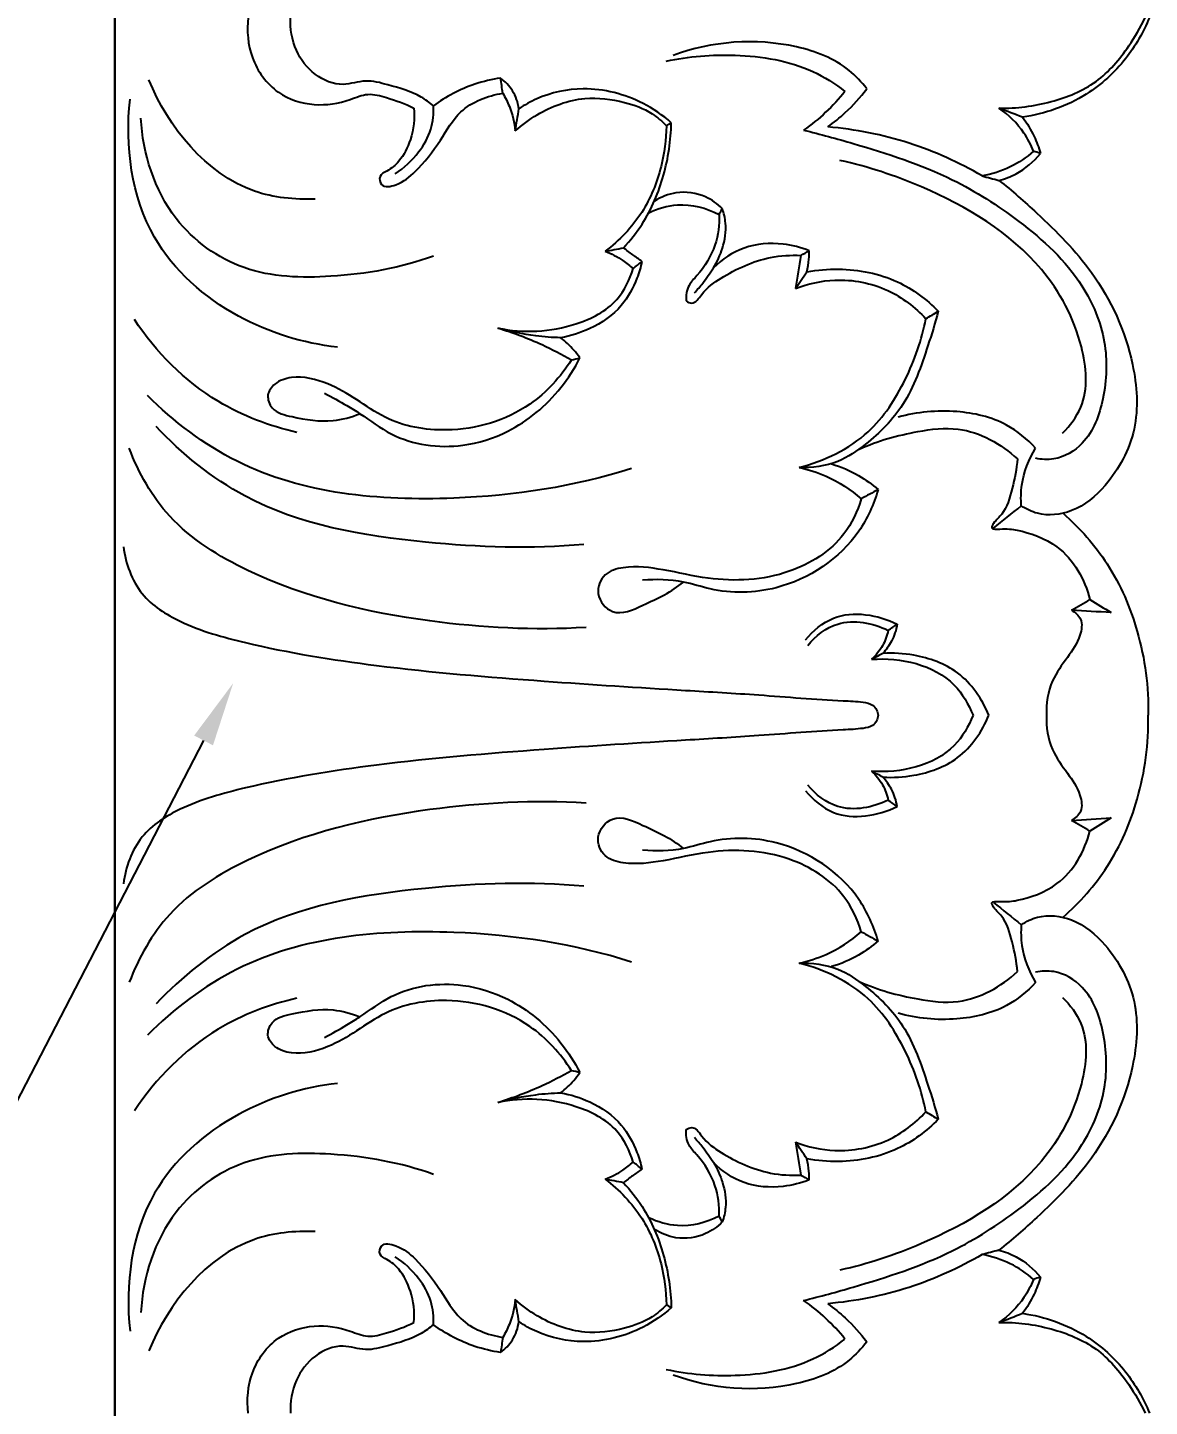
# Model space of a CAD drawing. Header units: millimetres. Extents: x 136 to 706, y -14994 to -14614.
# Drawn here: x 374 to 426.2, y -14716.5 to -14652.3 of the extents above; entities that cross this region are included whole.
import ezdxf
from ezdxf import colors
from ezdxf.entities.mleader import LeaderData, LeaderLine
from ezdxf.math import Vec2, Vec3

# ---------------------------------------------------------------- set-up
doc = ezdxf.new("R2010")
doc.units = ezdxf.units.MM
doc.layers.add('кривые', color=7, linetype='Continuous', true_color=0xffffff)
doc.styles.get("Standard").update_dxf_attribs({"font": 'arial.ttf'})

msp = doc.modelspace()

# ---------------------------------------------------------------- linework, layer by layer
at = {"color": 7, "lineweight": 30}
msp.add_lwpolyline([(375.058, -14819.152), (375.058, -14781.759), (378.058, -14781.759), (378.058, -14628.47)], dxfattribs=at)
at = {"layer": 'кривые', "color": 7}
msp.add_line((378.058, -14651.839), (378.058, -14716.799), dxfattribs=at)
for points, knots in [([(384.275, -14651.839), (384.198, -14652.458), (384.312, -14653.803), (385.489, -14655.442), (387.325, -14656.022), (388.761, -14655.796), (389.84, -14655.313), (390.876, -14655.613), (391.578, -14655.845), (391.982, -14656.053)], [0, 0, 0, 0, 1.874792, 3.901086, 5.662124, 7.355316, 8.206154, 9.092367, 10.456371, 10.456371, 10.456371, 10.456371]), ([(392.89, -14655.951), (392.71, -14655.799), (392.071, -14655.325), (390.964, -14655.032), (389.728, -14654.684), (388.587, -14655.111), (387.291, -14654.57), (386.387, -14653.378), (386.213, -14652.355), (386.235, -14651.839)], [0, 0, 0, 0, 0.707126, 2.361227, 3.414527, 4.464346, 5.840997, 7.272951, 8.82457, 8.82457, 8.82457, 8.82457]), ([(419.204, -14656.056), (420.021, -14656.076), (421.602, -14655.867), (423.819, -14654.971), (425.156, -14653.386), (425.793, -14652.302), (426.007, -14651.839)], [1.179786, 1.179786, 1.179786, 1.179786, 3.634252, 5.92501, 8.172825, 9.70356, 9.70356, 9.70356, 9.70356]), ([(426.205, -14651.839), (425.929, -14652.523), (425.14, -14653.895), (423.177, -14655.689), (421.343, -14656.327), (420.302, -14656.481)], [0, 0, 0, 0, 2.217713, 4.681078, 7.843582, 7.843582, 7.843582, 7.843582]), ([(413.049, -14655.159), (412.811, -14654.844), (411.922, -14653.883), (408.818, -14652.703), (405.838, -14652.936), (404.041, -14653.609)], [22.891841, 22.891841, 22.891841, 22.891841, 24.077829, 26.763772, 32.528545, 32.528545, 32.528545, 32.528545]), ([(403.723, -14653.872), (404.772, -14653.64), (407.082, -14653.464), (410.026, -14653.933), (411.577, -14654.923), (412.039, -14655.283)], [0, 0, 0, 0, 3.2268, 6.922967, 8.684143, 8.684143, 8.684143, 8.684143]), ([(387.382, -14660.288), (386.433, -14660.323), (383.008, -14660.005), (380.548, -14656.941), (379.647, -14654.739)], [0, 0, 0, 0, 2.853267, 10.000395, 10.000395, 10.000395, 10.000395]), ([(396.015, -14654.657), (395.609, -14654.718), (394.498, -14654.98), (393.474, -14655.522), (392.89, -14655.951)], [0, 0, 0, 0, 1.234262, 3.411567, 3.411567, 3.411567, 3.411567]), ([(396.868, -14656.084), (396.824, -14655.79), (396.635, -14655.236), (396.231, -14654.817), (396.015, -14654.657)], [24.901905, 24.901905, 24.901905, 24.901905, 25.79408, 26.601638, 26.601638, 26.601638, 26.601638]), ([(391.982, -14656.053), (392.023, -14656.544), (391.927, -14657.433), (391.406, -14658.465), (390.848, -14658.95), (390.321, -14659.171), (390.453, -14659.808), (391.366, -14659.612), (392.24, -14658.882), (393.208, -14657.646), (394.124, -14655.961), (395.416, -14655.477), (396.119, -14655.361)], [10.456371, 10.456371, 10.456371, 10.456371, 11.93462, 13.081509, 13.800083, 14.2048, 14.585306, 15.250597, 16.338279, 18.221078, 19.848107, 21.98814, 21.98814, 21.98814, 21.98814]), ([(396.119, -14655.361), (396.236, -14655.56), (396.511, -14656.119), (396.658, -14656.732), (396.7, -14657.119)], [21.98814, 21.98814, 21.98814, 21.98814, 22.682248, 23.85185, 23.85185, 23.85185, 23.85185]), ([(403.957, -14656.738), (403.56, -14656.388), (402.327, -14655.537), (400.08, -14654.966), (398.057, -14655.398), (397.131, -14655.909), (396.868, -14656.084)], [8.004967, 8.004967, 8.004967, 8.004967, 9.594154, 12.466277, 14.680532, 15.629727, 15.629727, 15.629727, 15.629727]), ([(412.039, -14655.283), (411.763, -14655.626), (411.162, -14656.274), (410.476, -14656.83), (410.116, -14657.082)], [8.684143, 8.684143, 8.684143, 8.684143, 10.007853, 11.328003, 11.328003, 11.328003, 11.328003]), ([(411.237, -14656.93), (411.522, -14656.726), (412.182, -14656.191), (412.751, -14655.556), (413.049, -14655.159)], [20.346433, 20.346433, 20.346433, 20.346433, 21.400402, 22.891841, 22.891841, 22.891841, 22.891841]), ([(388.425, -14667.182), (386.825, -14667.006), (383.508, -14665.984), (379.077, -14662.115), (378.531, -14657.808), (378.773, -14655.647)], [0, 0, 0, 0, 4.836088, 10.197122, 16.731112, 16.731112, 16.731112, 16.731112]), ([(391.11, -14659.113), (391.526, -14658.842), (392.192, -14658.217), (392.832, -14657.1), (392.909, -14656.316), (392.89, -14655.951)], [-3.789841, -3.789841, -3.789841, -3.789841, -2.29963, -1.097083, 0, 0, 0, 0]), ([(396.7, -14657.119), (397.009, -14656.836), (397.981, -14656.121), (399.759, -14655.454), (401.642, -14655.696), (402.955, -14656.164), (403.531, -14656.67), (403.729, -14656.883)], [0, 0, 0, 0, 1.258264, 3.615866, 5.46766, 6.859811, 7.734574, 7.734574, 7.734574, 7.734574]), ([(392.897, -14662.945), (391.372, -14663.498), (388.423, -14664.021), (384.025, -14663.894), (380.309, -14661.209), (379.371, -14658.171), (379.277, -14656.521)], [0, 0, 0, 0, 4.874637, 8.936384, 12.843834, 17.80771, 17.80771, 17.80771, 17.80771]), ([(420.807, -14658.062), (420.692, -14657.768), (420.294, -14656.991), (419.657, -14656.367), (419.204, -14656.056)], [0, 0, 0, 0, 0.94884, 2.599697, 2.599697, 2.599697, 2.599697]), ([(420.302, -14656.481), (420.511, -14656.761), (420.837, -14657.303), (421.056, -14657.894), (421.132, -14658.163)], [7.843582, 7.843582, 7.843582, 7.843582, 8.890761, 9.728913, 9.728913, 9.728913, 9.728913]), ([(403.729, -14656.883), (403.721, -14657.521), (403.534, -14658.929), (402.682, -14661.04), (401.541, -14662.225), (400.879, -14662.723)], [0, 0, 0, 0, 1.914756, 4.231069, 6.721132, 6.721132, 6.721132, 6.721132]), ([(401.728, -14662.562), (402.052, -14662.22), (402.867, -14661.198), (403.694, -14659.209), (403.941, -14657.561), (403.957, -14656.738)], [7.587287, 7.587287, 7.587287, 7.587287, 9.00311, 11.486375, 13.957808, 13.957808, 13.957808, 13.957808]), ([(410.116, -14657.082), (410.892, -14657.267), (413.233, -14657.918), (416.74, -14659.048), (420.339, -14661.343), (423.014, -14663.789), (424.297, -14666.86), (424.189, -14669.471), (423.433, -14671.6), (421.992, -14672.46), (421.184, -14672.415), (420.908, -14672.358)], [11.328003, 11.328003, 11.328003, 11.328003, 13.724703, 18.639097, 22.299503, 26.503362, 29.308175, 31.969664, 34.245036, 35.764599, 36.610344, 36.610344, 36.610344, 36.610344]), ([(418.418, -14659.213), (417.348, -14658.588), (415.025, -14657.536), (412.521, -14657.042), (411.237, -14656.93)], [12.752306, 12.752306, 12.752306, 12.752306, 16.473816, 20.346433, 20.346433, 20.346433, 20.346433]), ([(422.167, -14671.182), (422.517, -14670.838), (423.415, -14669.646), (423.147, -14666.656), (420.958, -14662.569), (416.498, -14659.914), (413.103, -14658.771), (411.804, -14658.494)], [0, 0, 0, 0, 1.472391, 4.285545, 8.338777, 15.134471, 19.126627, 19.126627, 19.126627, 19.126627]), ([(420.807, -14658.062), (420.483, -14658.35), (419.736, -14658.862), (418.871, -14659.135), (418.418, -14659.213)], [10.069734, 10.069734, 10.069734, 10.069734, 11.371033, 12.752306, 12.752306, 12.752306, 12.752306]), ([(419.206, -14659.421), (419.481, -14659.35), (420.214, -14659.074), (420.824, -14658.548), (421.132, -14658.163)], [0, 0, 0, 0, 0.851116, 2.332815, 2.332815, 2.332815, 2.332815]), ([(419.206, -14659.421), (419.813, -14659.902), (421.334, -14661.243), (423.887, -14663.807), (425.52, -14667.376), (425.772, -14671.03), (424.481, -14673.465), (422.781, -14674.909), (421.214, -14675.086), (420.472, -14674.725), (420.244, -14674.572)], [-21.131556, -21.131556, -21.131556, -21.131556, -18.803336, -15.037432, -10.347933, -7.326264, -4.382459, -2.423046, -0.824592, 0, 0, 0, 0]), ([(402.907, -14660.933), (403.323, -14660.73), (404.434, -14660.396), (405.595, -14660.7), (406.183, -14661.006)], [0, 0, 0, 0, 1.390976, 3.38102, 3.38102, 3.38102, 3.38102]), ([(406.332, -14660.734), (406.109, -14660.511), (405.461, -14660.045), (404.265, -14659.876), (403.48, -14660.195), (403.179, -14660.385)], [3.691112, 3.691112, 3.691112, 3.691112, 4.637682, 6.034683, 7.104071, 7.104071, 7.104071, 7.104071]), ([(406.183, -14661.006), (406.201, -14661.485), (406.073, -14662.539), (405.412, -14663.605), (404.7, -14664.319), (404.636, -14664.788), (404.647, -14665.032)], [0, 0, 0, 0, 1.440418, 3.099239, 3.681407, 4.415186, 4.415186, 4.415186, 4.415186]), ([(405.92, -14663.496), (406.099, -14663.21), (406.399, -14662.541), (406.55, -14661.567), (406.408, -14660.953), (406.332, -14660.734)], [0, 0, 0, 0, 1.013393, 2.185361, 2.88154, 2.88154, 2.88154, 2.88154]), ([(410.376, -14662.694), (409.987, -14662.539), (408.983, -14662.29), (407.332, -14662.404), (406.321, -14663.096), (405.92, -14663.496)], [10.849667, 10.849667, 10.849667, 10.849667, 12.106633, 13.930846, 15.633537, 15.633537, 15.633537, 15.633537]), ([(400.879, -14662.723), (401.17, -14662.833), (401.631, -14663.069), (402.032, -14663.389), (402.179, -14663.525)], [0, 0, 0, 0, 0.93585, 1.537484, 1.537484, 1.537484, 1.537484]), ([(402.589, -14663.194), (402.446, -14663.093), (402.158, -14662.884), (401.872, -14662.671), (401.728, -14662.562)], [0, 0, 0, 0, 0.527358, 1.069372, 1.069372, 1.069372, 1.069372]), ([(404.647, -14665.032), (404.725, -14665.084), (405.034, -14665.227), (405.492, -14664.498), (406.584, -14663.719), (408.208, -14662.965), (409.517, -14662.894), (409.988, -14662.915)], [4.415186, 4.415186, 4.415186, 4.415186, 4.695774, 5.295489, 6.49492, 8.986023, 10.402785, 10.402785, 10.402785, 10.402785]), ([(410.265, -14663.676), (410.312, -14663.485), (410.367, -14663.158), (410.378, -14662.828), (410.376, -14662.694)], [2.4960422, 2.4960422, 2.4960422, 2.4960422, 3.0860737, 3.4881721, 3.4881721, 3.4881721, 3.4881721]), ([(395.892, -14666.292), (397.077, -14666.547), (399.108, -14666.444), (401.438, -14665.255), (402.028, -14664.046), (402.179, -14663.525)], [9.012067, 9.012067, 9.012067, 9.012067, 12.652833, 14.865351, 16.495623, 16.495623, 16.495623, 16.495623]), ([(402.589, -14663.194), (402.534, -14663.457), (402.316, -14664.183), (401.655, -14665.416), (400.315, -14666.336), (399.275, -14666.667), (398.809, -14666.746)], [0.52713, 0.52713, 0.52713, 0.52713, 1.333378, 2.801258, 4.629162, 6.049918, 6.049918, 6.049918, 6.049918]), ([(405.035, -14664.659), (405.169, -14664.511), (405.485, -14664.139), (405.767, -14663.74), (405.92, -14663.496)], [-1.464766, -1.464766, -1.464766, -1.464766, -0.865051, 0, 0, 0, 0]), ([(410.265, -14663.676), (410.752, -14663.586), (412.182, -14663.467), (414.425, -14663.903), (415.837, -14664.957), (416.381, -14665.516)], [-6.637886, -6.637886, -6.637886, -6.637886, -5.149927, -2.34224, 0, 0, 0, 0]), ([(409.739, -14664.451), (410.319, -14664.226), (411.772, -14663.906), (414.015, -14664.336), (415.303, -14665.321), (415.8, -14665.862)], [0, 0, 0, 0, 1.869853, 4.38367, 6.592539, 6.592539, 6.592539, 6.592539]), ([(416.381, -14665.516), (416.241, -14666.053), (415.767, -14667.524), (414.988, -14669.842), (413.296, -14671.537), (411.666, -14672.657), (410.511, -14672.807), (409.905, -14672.781)], [0, 0, 0, 0, 1.665257, 4.663866, 7.190781, 8.71211, 10.534216, 10.534216, 10.534216, 10.534216]), ([(386.541, -14671.15), (385.26, -14670.864), (382.276, -14669.731), (379.981, -14667.415), (378.975, -14665.904)], [0, 0, 0, 0, 3.946447, 9.400617, 9.400617, 9.400617, 9.400617]), ([(395.892, -14666.292), (396.592, -14666.504), (397.762, -14666.945), (398.87, -14667.517), (399.315, -14667.773)], [0, 0, 0, 0, 2.19745, 3.74065, 3.74065, 3.74065, 3.74065]), ([(398.809, -14666.746), (398.421, -14666.736), (397.436, -14666.662), (396.466, -14666.459), (395.892, -14666.292)], [6.049918, 6.049918, 6.049918, 6.049918, 7.216828, 9.012067, 9.012067, 9.012067, 9.012067]), ([(409.905, -14672.781), (411.074, -14672.488), (413.18, -14671.482), (414.955, -14668.733), (415.615, -14666.838), (415.8, -14665.862)], [-9.595063, -9.595063, -9.595063, -9.595063, -5.975594, -2.984198, 0, 0, 0, 0]), ([(399.706, -14667.687), (399.618, -14667.56), (399.35, -14667.216), (399.03, -14666.917), (398.809, -14666.746)], [4.14171, 4.14171, 4.14171, 4.14171, 4.60869, 5.447476, 5.447476, 5.447476, 5.447476]), ([(399.315, -14667.773), (398.811, -14668.57), (397.22, -14670.33), (393.892, -14671.305), (390.978, -14670.781), (389.328, -14669.613), (387.956, -14668.802), (386.571, -14668.458), (385.535, -14668.791), (385.081, -14669.404), (385.393, -14670.216), (386.639, -14670.499), (388.009, -14670.738), (389.07, -14670.443), (389.469, -14670.282)], [0, 0, 0, 0, 2.83315, 6.896154, 9.825835, 11.387281, 12.91899, 14.634434, 15.459953, 16.065695, 16.688182, 17.700244, 19.618006, 20.911425, 20.911425, 20.911425, 20.911425]), ([(396.348, -14671.097), (396.818, -14670.855), (398.184, -14669.976), (399.214, -14668.654), (399.706, -14667.687)], [9.21226, 9.21226, 9.21226, 9.21226, 10.799876, 14.059291, 14.059291, 14.059291, 14.059291]), ([(402.112, -14672.832), (399.448, -14673.68), (393.304, -14674.612), (384.986, -14673.859), (380.809, -14670.645), (379.58, -14669.435)], [0, 0, 0, 0, 8.399543, 18.64848, 23.828731, 23.828731, 23.828731, 23.828731]), ([(387.825, -14669.326), (388.176, -14669.51), (388.729, -14669.822), (389.764, -14670.451), (391.306, -14671.655), (393.907, -14671.999), (395.697, -14671.426), (396.348, -14671.097)], [0, 0, 0, 0, 1.191157, 1.90489, 3.639952, 7.020802, 9.21226, 9.21226, 9.21226, 9.21226]), ([(420.908, -14671.887), (420.519, -14671.46), (419.43, -14670.561), (417.129, -14670.04), (415.394, -14670.2), (414.516, -14670.448)], [2.803121, 2.803121, 2.803121, 2.803121, 4.538763, 6.935462, 9.678003, 9.678003, 9.678003, 9.678003]), ([(399.893, -14676.363), (397.448, -14676.589), (392.117, -14676.404), (384.881, -14675.17), (381.192, -14672.146), (379.984, -14670.881)], [0, 0, 0, 0, 7.376593, 16.068099, 21.323137, 21.323137, 21.323137, 21.323137]), ([(412.703, -14671.929), (413.567, -14671.537), (415.095, -14671.117), (417.727, -14670.794), (419.309, -14671.689), (420.064, -14672.386)], [0, 0, 0, 0, 2.849674, 4.737514, 7.823696, 7.823696, 7.823696, 7.823696]), ([(399.993, -14680.231), (397.574, -14680.375), (392.196, -14680.102), (385.479, -14678.508), (380.544, -14675.479), (379.17, -14673.039), (378.739, -14671.89)], [0, 0, 0, 0, 7.281173, 16.089871, 20.518364, 24.203506, 24.203506, 24.203506, 24.203506]), ([(420.244, -14674.572), (420.218, -14674.25), (420.239, -14673.31), (420.587, -14672.406), (420.908, -14671.887)], [0, 0, 0, 0, 0.970402, 2.803121, 2.803121, 2.803121, 2.803121]), ([(411.417, -14672.618), (411.854, -14672.748), (412.625, -14673.078), (413.299, -14673.569), (413.579, -14673.815)], [-2.489909, -2.489909, -2.489909, -2.489909, -1.119212, 0, 0, 0, 0]), ([(420.064, -14672.386), (420.031, -14672.853), (419.843, -14673.705), (419.529, -14674.853), (419.028, -14675.244), (418.783, -14675.69), (419.491, -14675.619), (420.361, -14675.726), (422.365, -14676.426), (423.191, -14678), (423.44, -14678.93)], [7.823696, 7.823696, 7.823696, 7.823696, 9.231688, 10.518322, 11.087987, 11.311858, 11.690086, 12.495715, 14.508211, 17.403343, 17.403343, 17.403343, 17.403343]), ([(409.905, -14672.781), (410.335, -14672.874), (411.378, -14673.21), (412.309, -14673.813), (412.798, -14674.238)], [10.534216, 10.534216, 10.534216, 10.534216, 11.856507, 13.804094, 13.804094, 13.804094, 13.804094]), ([(413.579, -14673.815), (413.382, -14674.498), (412.449, -14676.607), (409.432, -14678.607), (406.321, -14678.671), (404.337, -14677.996), (403.254, -14677.985), (402.624, -14678.034)], [0, 0, 0, 0, 2.135876, 6.801956, 9.878759, 11.16599, 13.06625, 13.06625, 13.06625, 13.06625]), ([(412.798, -14674.238), (412.627, -14674.822), (411.914, -14676.351), (409.293, -14677.988), (406.192, -14678.142), (403.673, -14677.527), (402.055, -14677.327), (400.784, -14677.663), (400.362, -14678.726), (401.293, -14679.827), (402.928, -14679.056), (403.967, -14678.583), (404.519, -14678.117)], [0, 0, 0, 0, 1.828062, 4.918317, 8.714741, 10.842852, 12.702252, 13.610614, 14.539979, 15.604733, 17.047815, 19.220352, 19.220352, 19.220352, 19.220352]), ([(422.186, -14674.916), (422.97, -14675.603), (424.443, -14677.272), (425.85, -14680.53), (426.173, -14683.008), (426.151, -14684.319)], [0, 0, 0, 0, 3.131062, 6.578909, 10.51741, 10.51741, 10.51741, 10.51741]), ([(378.463, -14676.478), (378.568, -14677.254), (379.11, -14678.789), (381.381, -14680.213), (385.098, -14681.241), (390.779, -14682.159), (397.628, -14682.717), (403.565, -14683.102), (408.197, -14683.364), (410.963, -14683.608), (412.718, -14683.672), (413.291, -14683.782), (413.527, -14684.046), (413.573, -14684.23), (413.578, -14684.319)], [-37.690244, -37.690244, -37.690244, -37.690244, -35.339489, -33.145651, -29.951693, -23.751455, -15.90499, -9.302618, -5.886267, -1.948176, -1.011162, -0.551883, -0.267288, 0, 0, 0, 0]), ([(410.202, -14680.809), (410.552, -14680.387), (411.79, -14679.313), (413.577, -14679.641), (414.473, -14680.074)], [0, 0, 0, 0, 1.645987, 4.635283, 4.635283, 4.635283, 4.635283]), ([(422.583, -14679.428), (422.753, -14679.524), (423.132, -14679.851), (422.979, -14680.782), (422.381, -14681.657), (421.54, -14682.768), (421.399, -14683.771), (421.417, -14684.319)], [3.003814, 3.003814, 3.003814, 3.003814, 3.591727, 4.34053, 5.531687, 6.827245, 8.450871, 8.450871, 8.450871, 8.450871]), ([(410.305, -14681.065), (410.675, -14680.629), (411.82, -14679.712), (413.338, -14680.023), (414.046, -14680.365)], [0, 0, 0, 0, 1.718279, 4.080008, 4.080008, 4.080008, 4.080008]), ([(414.046, -14680.365), (413.998, -14680.614), (413.823, -14681.12), (413.48, -14681.534), (413.277, -14681.714)], [0, 0, 0, 0, 0.762972, 1.57788, 1.57788, 1.57788, 1.57788]), ([(414.473, -14680.074), (414.423, -14680.352), (414.258, -14680.847), (413.959, -14681.27), (413.807, -14681.441)], [4.597215, 4.597215, 4.597215, 4.597215, 5.44659, 6.134736, 6.134736, 6.134736, 6.134736]), ([(413.277, -14681.714), (414.615, -14681.616), (416.822, -14682.092), (417.793, -14683.805), (417.999, -14684.319)], [12.771795, 12.771795, 12.771795, 12.771795, 16.803006, 18.46523, 18.46523, 18.46523, 18.46523]), ([(418.73, -14684.319), (418.422, -14683.56), (417.49, -14682.189), (415.497, -14681.49), (414.285, -14681.411), (413.807, -14681.441)], [6.087492, 6.087492, 6.087492, 6.087492, 8.540204, 10.735395, 12.174984, 12.174984, 12.174984, 12.174984]), ([(413.578, -14684.319), (413.573, -14684.408), (413.527, -14684.592), (413.291, -14684.856), (412.718, -14684.966), (410.963, -14685.03), (408.197, -14685.274), (403.565, -14685.536), (397.628, -14685.921), (390.779, -14686.479), (385.098, -14687.397), (381.381, -14688.425), (379.11, -14689.849), (378.568, -14691.384), (378.463, -14692.16)], [0, 0, 0, 0, 0.267288, 0.551883, 1.011162, 1.948176, 5.886267, 9.302618, 15.90499, 23.751455, 29.951693, 33.145651, 35.339489, 37.690244, 37.690244, 37.690244, 37.690244]), ([(417.999, -14684.319), (417.793, -14684.833), (416.822, -14686.546), (414.615, -14687.022), (413.277, -14686.924)], [18.46523, 18.46523, 18.46523, 18.46523, 20.127454, 24.158665, 24.158665, 24.158665, 24.158665]), ([(413.807, -14687.197), (414.285, -14687.227), (415.497, -14687.148), (417.49, -14686.449), (418.422, -14685.078), (418.73, -14684.319)], [0, 0, 0, 0, 1.439589, 3.63478, 6.087492, 6.087492, 6.087492, 6.087492]), ([(421.417, -14684.319), (421.399, -14684.867), (421.54, -14685.87), (422.381, -14686.981), (422.979, -14687.856), (423.132, -14688.787), (422.753, -14689.114), (422.583, -14689.21)], [8.450871, 8.450871, 8.450871, 8.450871, 10.074497, 11.370055, 12.561212, 13.310015, 13.897928, 13.897928, 13.897928, 13.897928]), ([(422.186, -14693.722), (422.97, -14693.035), (424.443, -14691.366), (425.85, -14688.108), (426.173, -14685.63), (426.151, -14684.319)], [0, 0, 0, 0, 3.131062, 6.578909, 10.51741, 10.51741, 10.51741, 10.51741]), ([(413.277, -14686.924), (413.48, -14687.104), (413.823, -14687.518), (413.998, -14688.024), (414.046, -14688.273)], [2.134332, 2.134332, 2.134332, 2.134332, 2.94924, 3.712212, 3.712212, 3.712212, 3.712212]), ([(414.473, -14688.564), (414.423, -14688.286), (414.258, -14687.791), (413.959, -14687.368), (413.807, -14687.197)], [0, 0, 0, 0, 0.849375, 1.537521, 1.537521, 1.537521, 1.537521]), ([(410.202, -14687.829), (410.552, -14688.251), (411.79, -14689.325), (413.577, -14688.997), (414.473, -14688.564)], [0, 0, 0, 0, 1.645987, 4.635283, 4.635283, 4.635283, 4.635283]), ([(414.046, -14688.273), (413.338, -14688.615), (411.82, -14688.926), (410.675, -14688.009), (410.305, -14687.573)], [5.15249, 5.15249, 5.15249, 5.15249, 7.514218, 9.232497, 9.232497, 9.232497, 9.232497]), ([(399.993, -14688.407), (397.574, -14688.263), (392.196, -14688.536), (385.479, -14690.13), (380.544, -14693.159), (379.17, -14695.599), (378.739, -14696.748)], [0, 0, 0, 0, 7.281173, 16.089871, 20.518364, 24.203506, 24.203506, 24.203506, 24.203506]), ([(412.798, -14694.4), (412.627, -14693.816), (411.914, -14692.287), (409.293, -14690.65), (406.192, -14690.496), (403.673, -14691.111), (402.055, -14691.311), (400.784, -14690.975), (400.362, -14689.912), (401.293, -14688.811), (402.928, -14689.582), (403.967, -14690.055), (404.519, -14690.521)], [0, 0, 0, 0, 1.828062, 4.918317, 8.714741, 10.842852, 12.702252, 13.610614, 14.539979, 15.604733, 17.047815, 19.220352, 19.220352, 19.220352, 19.220352]), ([(413.579, -14694.823), (413.382, -14694.14), (412.449, -14692.031), (409.432, -14690.031), (406.321, -14689.967), (404.337, -14690.642), (403.254, -14690.653), (402.624, -14690.604)], [0, 0, 0, 0, 2.135876, 6.801956, 9.878759, 11.16599, 13.06625, 13.06625, 13.06625, 13.06625]), ([(420.064, -14696.252), (420.031, -14695.785), (419.843, -14694.933), (419.529, -14693.785), (419.028, -14693.394), (418.783, -14692.948), (419.491, -14693.019), (420.361, -14692.912), (422.365, -14692.212), (423.191, -14690.638), (423.44, -14689.708)], [7.823696, 7.823696, 7.823696, 7.823696, 9.231688, 10.518322, 11.087987, 11.311858, 11.690086, 12.495715, 14.508211, 17.403343, 17.403343, 17.403343, 17.403343]), ([(399.893, -14692.275), (397.448, -14692.049), (392.117, -14692.234), (384.881, -14693.468), (381.192, -14696.492), (379.984, -14697.757)], [0, 0, 0, 0, 7.376593, 16.068099, 21.323137, 21.323137, 21.323137, 21.323137]), ([(420.244, -14694.066), (420.472, -14693.913), (421.214, -14693.552), (422.781, -14693.729), (424.481, -14695.173), (425.772, -14697.608), (425.52, -14701.262), (423.887, -14704.831), (421.334, -14707.395), (419.813, -14708.736), (419.206, -14709.217)], [0, 0, 0, 0, 0.824592, 2.423046, 4.382459, 7.326264, 10.347933, 15.037432, 18.803336, 21.131556, 21.131556, 21.131556, 21.131556]), ([(402.112, -14695.806), (399.448, -14694.958), (393.304, -14694.026), (384.986, -14694.779), (380.809, -14697.993), (379.58, -14699.203)], [0, 0, 0, 0, 8.399543, 18.64848, 23.828731, 23.828731, 23.828731, 23.828731]), ([(409.905, -14695.857), (410.335, -14695.764), (411.378, -14695.428), (412.309, -14694.825), (412.798, -14694.4)], [0, 0, 0, 0, 1.322291, 3.269879, 3.269879, 3.269879, 3.269879]), ([(420.244, -14694.066), (420.218, -14694.388), (420.239, -14695.328), (420.587, -14696.232), (420.908, -14696.751)], [1.666385, 1.666385, 1.666385, 1.666385, 2.636787, 4.469507, 4.469507, 4.469507, 4.469507]), ([(413.579, -14694.823), (413.299, -14695.069), (412.625, -14695.56), (411.854, -14695.89), (411.417, -14696.02)], [4.158696, 4.158696, 4.158696, 4.158696, 5.277908, 6.648605, 6.648605, 6.648605, 6.648605]), ([(409.905, -14695.857), (410.511, -14695.831), (411.666, -14695.981), (413.296, -14697.101), (414.988, -14698.796), (415.767, -14701.114), (416.241, -14702.585), (416.381, -14703.122)], [16.187602, 16.187602, 16.187602, 16.187602, 18.009707, 19.531037, 22.057952, 25.056561, 26.721818, 26.721818, 26.721818, 26.721818]), ([(415.8, -14702.776), (415.615, -14701.8), (414.955, -14699.905), (413.18, -14697.156), (411.074, -14696.15), (409.905, -14695.857)], [6.592539, 6.592539, 6.592539, 6.592539, 9.576737, 12.568133, 16.187602, 16.187602, 16.187602, 16.187602]), ([(410.116, -14711.556), (410.892, -14711.371), (413.233, -14710.72), (416.74, -14709.59), (420.339, -14707.295), (423.014, -14704.849), (424.297, -14701.778), (424.189, -14699.167), (423.433, -14697.038), (421.992, -14696.178), (421.184, -14696.223), (420.908, -14696.28)], [11.328003, 11.328003, 11.328003, 11.328003, 13.724703, 18.639097, 22.299503, 26.503362, 29.308175, 31.969664, 34.245036, 35.764599, 36.610344, 36.610344, 36.610344, 36.610344]), ([(412.703, -14696.709), (413.567, -14697.101), (415.095, -14697.521), (417.727, -14697.844), (419.309, -14696.949), (420.064, -14696.252)], [0, 0, 0, 0, 2.849674, 4.737514, 7.823696, 7.823696, 7.823696, 7.823696]), ([(387.825, -14699.312), (388.176, -14699.128), (388.729, -14698.816), (389.764, -14698.187), (391.306, -14696.983), (393.907, -14696.639), (395.697, -14697.212), (396.348, -14697.541)], [0, 0, 0, 0, 1.191157, 1.90489, 3.639952, 7.020802, 9.21226, 9.21226, 9.21226, 9.21226]), ([(420.908, -14696.751), (420.519, -14697.178), (419.43, -14698.077), (417.129, -14698.598), (415.394, -14698.438), (414.516, -14698.19)], [4.469507, 4.469507, 4.469507, 4.469507, 6.205148, 8.601847, 11.344388, 11.344388, 11.344388, 11.344388]), ([(386.541, -14697.488), (385.26, -14697.774), (382.276, -14698.907), (379.981, -14701.223), (378.975, -14702.734)], [0, 0, 0, 0, 3.946447, 9.400617, 9.400617, 9.400617, 9.400617]), ([(399.315, -14700.865), (398.811, -14700.068), (397.22, -14698.308), (393.892, -14697.333), (390.978, -14697.857), (389.328, -14699.025), (387.956, -14699.836), (386.571, -14700.18), (385.535, -14699.847), (385.081, -14699.234), (385.393, -14698.422), (386.639, -14698.139), (388.009, -14697.9), (389.07, -14698.195), (389.469, -14698.356)], [0, 0, 0, 0, 2.83315, 6.896154, 9.825835, 11.387281, 12.91899, 14.634434, 15.459953, 16.065695, 16.688182, 17.700244, 19.618006, 20.911425, 20.911425, 20.911425, 20.911425]), ([(396.348, -14697.541), (396.818, -14697.783), (398.184, -14698.662), (399.214, -14699.984), (399.706, -14700.951)], [9.21226, 9.21226, 9.21226, 9.21226, 10.799876, 14.059291, 14.059291, 14.059291, 14.059291]), ([(422.167, -14697.456), (422.517, -14697.8), (423.415, -14698.992), (423.147, -14701.982), (420.958, -14706.069), (416.498, -14708.724), (413.103, -14709.867), (411.804, -14710.144)], [0, 0, 0, 0, 1.472391, 4.285545, 8.338777, 15.134471, 19.126627, 19.126627, 19.126627, 19.126627]), ([(399.315, -14700.865), (398.87, -14701.121), (397.762, -14701.693), (396.592, -14702.134), (395.892, -14702.346)], [14.460351, 14.460351, 14.460351, 14.460351, 16.003551, 18.201001, 18.201001, 18.201001, 18.201001]), ([(398.809, -14701.892), (399.03, -14701.721), (399.35, -14701.422), (399.618, -14701.078), (399.706, -14700.951)], [11.983188, 11.983188, 11.983188, 11.983188, 12.821975, 13.288955, 13.288955, 13.288955, 13.288955]), ([(388.425, -14701.456), (386.825, -14701.632), (383.508, -14702.654), (379.077, -14706.523), (378.531, -14710.83), (378.773, -14712.991)], [0, 0, 0, 0, 4.836088, 10.197122, 16.731112, 16.731112, 16.731112, 16.731112]), ([(395.892, -14702.346), (396.466, -14702.179), (397.436, -14701.976), (398.421, -14701.902), (398.809, -14701.892)], [9.021039, 9.021039, 9.021039, 9.021039, 10.816278, 11.983188, 11.983188, 11.983188, 11.983188]), ([(402.179, -14705.113), (402.028, -14704.592), (401.438, -14703.383), (399.108, -14702.194), (397.077, -14702.091), (395.892, -14702.346)], [1.537484, 1.537484, 1.537484, 1.537484, 3.167755, 5.380273, 9.021039, 9.021039, 9.021039, 9.021039]), ([(398.809, -14701.892), (399.275, -14701.971), (400.315, -14702.302), (401.655, -14703.222), (402.316, -14704.455), (402.534, -14705.181), (402.589, -14705.444)], [0, 0, 0, 0, 1.420756, 3.24866, 4.71654, 5.522788, 5.522788, 5.522788, 5.522788]), ([(409.739, -14704.187), (410.319, -14704.412), (411.772, -14704.732), (414.015, -14704.302), (415.303, -14703.317), (415.8, -14702.776)], [0, 0, 0, 0, 1.869853, 4.38367, 6.592539, 6.592539, 6.592539, 6.592539]), ([(404.647, -14703.606), (404.725, -14703.554), (405.034, -14703.411), (405.492, -14704.14), (406.584, -14704.919), (408.208, -14705.673), (409.517, -14705.744), (409.988, -14705.723)], [4.415186, 4.415186, 4.415186, 4.415186, 4.695774, 5.295489, 6.49492, 8.986023, 10.402785, 10.402785, 10.402785, 10.402785]), ([(416.381, -14703.122), (415.837, -14703.681), (414.425, -14704.735), (412.182, -14705.171), (410.752, -14705.052), (410.265, -14704.962)], [0.677305, 0.677305, 0.677305, 0.677305, 3.019545, 5.827232, 7.315191, 7.315191, 7.315191, 7.315191]), ([(406.183, -14707.632), (406.201, -14707.153), (406.073, -14706.099), (405.412, -14705.033), (404.7, -14704.319), (404.636, -14703.85), (404.647, -14703.606)], [0, 0, 0, 0, 1.440418, 3.099239, 3.681407, 4.415186, 4.415186, 4.415186, 4.415186]), ([(405.92, -14705.142), (405.767, -14704.898), (405.485, -14704.499), (405.169, -14704.127), (405.035, -14703.979)], [4.78387, 4.78387, 4.78387, 4.78387, 5.648921, 6.248636, 6.248636, 6.248636, 6.248636]), ([(392.897, -14705.693), (391.372, -14705.14), (388.423, -14704.617), (384.025, -14704.744), (380.309, -14707.429), (379.371, -14710.467), (379.277, -14712.117)], [0, 0, 0, 0, 4.874637, 8.936384, 12.843834, 17.80771, 17.80771, 17.80771, 17.80771]), ([(400.879, -14705.915), (401.17, -14705.805), (401.631, -14705.569), (402.032, -14705.249), (402.179, -14705.113)], [0, 0, 0, 0, 0.93585, 1.537484, 1.537484, 1.537484, 1.537484]), ([(402.589, -14705.444), (402.446, -14705.545), (402.158, -14705.754), (401.872, -14705.967), (401.728, -14706.076)], [0, 0, 0, 0, 0.527358, 1.069372, 1.069372, 1.069372, 1.069372]), ([(410.376, -14705.944), (409.987, -14706.099), (408.983, -14706.348), (407.332, -14706.234), (406.321, -14705.542), (405.92, -14705.142)], [0, 0, 0, 0, 1.256966, 3.081179, 4.78387, 4.78387, 4.78387, 4.78387]), ([(405.92, -14705.142), (406.099, -14705.428), (406.399, -14706.097), (406.55, -14707.071), (406.408, -14707.685), (406.332, -14707.904)], [0, 0, 0, 0, 1.013393, 2.185361, 2.88154, 2.88154, 2.88154, 2.88154]), ([(410.376, -14705.944), (410.378, -14705.81), (410.367, -14705.48), (410.312, -14705.153), (410.265, -14704.962)], [10.8496671, 10.8496671, 10.8496671, 10.8496671, 11.2517654, 11.8417969, 11.8417969, 11.8417969, 11.8417969]), ([(400.879, -14705.915), (401.541, -14706.413), (402.682, -14707.598), (403.534, -14709.709), (403.721, -14711.117), (403.729, -14711.755)], [1.935528, 1.935528, 1.935528, 1.935528, 4.42559, 6.741904, 8.656659, 8.656659, 8.656659, 8.656659]), ([(401.728, -14706.076), (402.052, -14706.418), (402.867, -14707.44), (403.694, -14709.429), (403.941, -14711.077), (403.957, -14711.9)], [0, 0, 0, 0, 1.415823, 3.899088, 6.370521, 6.370521, 6.370521, 6.370521]), ([(406.183, -14707.632), (405.595, -14707.938), (404.434, -14708.242), (403.323, -14707.908), (402.907, -14707.705)], [3.191631, 3.191631, 3.191631, 3.191631, 5.181675, 6.572651, 6.572651, 6.572651, 6.572651]), ([(406.332, -14707.904), (406.109, -14708.127), (405.461, -14708.593), (404.265, -14708.762), (403.48, -14708.443), (403.179, -14708.253)], [0, 0, 0, 0, 0.94657, 2.343571, 3.412959, 3.412959, 3.412959, 3.412959]), ([(387.382, -14708.35), (386.433, -14708.315), (383.008, -14708.633), (380.548, -14711.697), (379.647, -14713.899)], [0, 0, 0, 0, 2.853267, 10.000395, 10.000395, 10.000395, 10.000395]), ([(391.982, -14712.585), (392.023, -14712.094), (391.927, -14711.205), (391.406, -14710.173), (390.848, -14709.688), (390.321, -14709.467), (390.453, -14708.83), (391.366, -14709.026), (392.24, -14709.756), (393.208, -14710.992), (394.124, -14712.677), (395.416, -14713.161), (396.119, -14713.277)], [10.456371, 10.456371, 10.456371, 10.456371, 11.93462, 13.081509, 13.800083, 14.2048, 14.585306, 15.250597, 16.338279, 18.221078, 19.848107, 21.98814, 21.98814, 21.98814, 21.98814]), ([(419.206, -14709.217), (419.481, -14709.288), (420.214, -14709.564), (420.824, -14710.09), (421.132, -14710.475)], [0, 0, 0, 0, 0.851116, 2.332815, 2.332815, 2.332815, 2.332815]), ([(392.89, -14712.687), (392.909, -14712.322), (392.832, -14711.538), (392.192, -14710.421), (391.526, -14709.796), (391.11, -14709.525)], [3.411567, 3.411567, 3.411567, 3.411567, 4.50865, 5.711197, 7.201408, 7.201408, 7.201408, 7.201408]), ([(418.418, -14709.425), (417.348, -14710.05), (415.025, -14711.102), (412.521, -14711.596), (411.237, -14711.708)], [21.94831, 21.94831, 21.94831, 21.94831, 25.66982, 29.542437, 29.542437, 29.542437, 29.542437]), ([(420.807, -14710.576), (420.483, -14710.288), (419.736, -14709.776), (418.871, -14709.503), (418.418, -14709.425)], [2.673637, 2.673637, 2.673637, 2.673637, 3.974936, 5.356208, 5.356208, 5.356208, 5.356208]), ([(420.807, -14710.576), (420.692, -14710.87), (420.294, -14711.647), (419.657, -14712.271), (419.204, -14712.582)], [0, 0, 0, 0, 0.94884, 2.599697, 2.599697, 2.599697, 2.599697]), ([(421.132, -14710.475), (421.056, -14710.744), (420.837, -14711.335), (420.511, -14711.877), (420.302, -14712.157)], [0, 0, 0, 0, 0.838152, 1.88533, 1.88533, 1.88533, 1.88533]), ([(396.7, -14711.519), (396.658, -14711.906), (396.511, -14712.519), (396.236, -14713.078), (396.119, -14713.277)], [8.674815, 8.674815, 8.674815, 8.674815, 9.844418, 10.538525, 10.538525, 10.538525, 10.538525]), ([(403.729, -14711.755), (403.531, -14711.968), (402.955, -14712.474), (401.642, -14712.942), (399.759, -14713.184), (397.981, -14712.517), (397.009, -14711.802), (396.7, -14711.519)], [6.640913, 6.640913, 6.640913, 6.640913, 7.515676, 8.907827, 10.759621, 13.117224, 14.375487, 14.375487, 14.375487, 14.375487]), ([(412.039, -14713.355), (411.763, -14713.012), (411.162, -14712.364), (410.476, -14711.808), (410.116, -14711.556)], [8.684143, 8.684143, 8.684143, 8.684143, 10.007853, 11.328003, 11.328003, 11.328003, 11.328003]), ([(411.237, -14711.708), (411.522, -14711.912), (412.182, -14712.447), (412.751, -14713.082), (413.049, -14713.479)], [29.542437, 29.542437, 29.542437, 29.542437, 30.596406, 32.087845, 32.087845, 32.087845, 32.087845]), ([(403.957, -14711.9), (403.56, -14712.25), (402.327, -14713.101), (400.08, -14713.672), (398.057, -14713.24), (397.131, -14712.729), (396.868, -14712.554)], [0, 0, 0, 0, 1.589187, 4.461311, 6.675565, 7.62476, 7.62476, 7.62476, 7.62476]), ([(420.302, -14712.157), (421.343, -14712.311), (423.177, -14712.949), (425.14, -14714.743), (425.929, -14716.115), (426.205, -14716.799)], [1.88533, 1.88533, 1.88533, 1.88533, 5.047835, 7.5112, 9.728913, 9.728913, 9.728913, 9.728913]), ([(384.275, -14716.799), (384.198, -14716.18), (384.312, -14714.835), (385.489, -14713.196), (387.325, -14712.616), (388.761, -14712.842), (389.84, -14713.325), (390.876, -14713.025), (391.578, -14712.793), (391.982, -14712.585)], [0, 0, 0, 0, 1.874792, 3.901086, 5.662124, 7.355316, 8.206154, 9.092367, 10.456371, 10.456371, 10.456371, 10.456371]), ([(392.89, -14712.687), (392.71, -14712.839), (392.071, -14713.313), (390.964, -14713.606), (389.728, -14713.954), (388.587, -14713.527), (387.291, -14714.068), (386.387, -14715.26), (386.213, -14716.283), (386.235, -14716.799)], [0, 0, 0, 0, 0.707126, 2.361227, 3.414527, 4.464346, 5.840997, 7.272951, 8.82457, 8.82457, 8.82457, 8.82457]), ([(396.015, -14713.981), (395.609, -14713.92), (394.498, -14713.658), (393.474, -14713.116), (392.89, -14712.687)], [0, 0, 0, 0, 1.234262, 3.411567, 3.411567, 3.411567, 3.411567]), ([(396.015, -14713.981), (396.231, -14713.821), (396.635, -14713.402), (396.824, -14712.848), (396.868, -14712.554)], [22.701079, 22.701079, 22.701079, 22.701079, 23.508638, 24.400812, 24.400812, 24.400812, 24.400812]), ([(419.204, -14712.582), (420.021, -14712.562), (421.602, -14712.771), (423.819, -14713.667), (425.156, -14715.252), (425.793, -14716.336), (426.007, -14716.799)], [0, 0, 0, 0, 2.454466, 4.745224, 6.993039, 8.523774, 8.523774, 8.523774, 8.523774]), ([(403.723, -14714.766), (404.772, -14714.998), (407.082, -14715.174), (410.026, -14714.705), (411.577, -14713.715), (412.039, -14713.355)], [0, 0, 0, 0, 3.2268, 6.922967, 8.684143, 8.684143, 8.684143, 8.684143]), ([(413.049, -14713.479), (412.811, -14713.794), (411.922, -14714.755), (408.818, -14715.935), (405.838, -14715.702), (404.041, -14715.029)], [32.087845, 32.087845, 32.087845, 32.087845, 33.273833, 35.959776, 41.724549, 41.724549, 41.724549, 41.724549])]:
    msp.add_open_spline(points, degree=3, knots=knots, dxfattribs=at)
for points in [[(396.119, -14655.361), (396.084, -14655.127), (396.05, -14654.892), (396.015, -14654.657)], [(396.7, -14657.119), (396.756, -14656.774), (396.812, -14656.429), (396.868, -14656.084)], [(420.302, -14656.481), (419.936, -14656.34), (419.57, -14656.198), (419.204, -14656.056)], [(403.729, -14656.883), (403.805, -14656.835), (403.881, -14656.787), (403.957, -14656.738)], [(421.132, -14658.163), (421.023, -14658.129), (420.915, -14658.095), (420.807, -14658.062)], [(418.418, -14659.213), (418.681, -14659.282), (418.944, -14659.351), (419.206, -14659.421)], [(406.183, -14661.006), (406.233, -14660.915), (406.282, -14660.825), (406.332, -14660.734)], [(400.879, -14662.723), (401.162, -14662.669), (401.445, -14662.616), (401.728, -14662.562)], [(409.988, -14662.915), (409.905, -14663.427), (409.822, -14663.939), (409.739, -14664.451)], [(409.988, -14662.915), (410.117, -14662.841), (410.246, -14662.768), (410.376, -14662.694)], [(402.179, -14663.525), (402.316, -14663.415), (402.452, -14663.305), (402.589, -14663.194)], [(409.739, -14664.451), (409.914, -14664.193), (410.09, -14663.934), (410.265, -14663.676)], [(415.8, -14665.862), (415.993, -14665.747), (416.187, -14665.632), (416.381, -14665.516)], [(399.315, -14667.773), (399.445, -14667.744), (399.576, -14667.716), (399.706, -14667.687)], [(413.579, -14673.815), (413.319, -14673.956), (413.059, -14674.097), (412.798, -14674.238)], [(418.944, -14675.609), (419.377, -14675.264), (419.811, -14674.918), (420.244, -14674.572)], [(422.583, -14679.428), (422.869, -14679.262), (423.155, -14679.096), (423.44, -14678.93)], [(423.44, -14678.93), (423.768, -14679.133), (424.095, -14679.336), (424.423, -14679.539)], [(424.423, -14679.539), (423.809, -14679.502), (423.196, -14679.465), (422.583, -14679.428)], [(414.046, -14680.365), (414.188, -14680.268), (414.331, -14680.171), (414.473, -14680.074)], [(413.807, -14681.441), (413.63, -14681.532), (413.454, -14681.623), (413.277, -14681.714)], [(413.807, -14687.197), (413.63, -14687.106), (413.454, -14687.015), (413.277, -14686.924)], [(414.473, -14688.564), (414.331, -14688.467), (414.188, -14688.37), (414.046, -14688.273)], [(422.583, -14689.21), (423.196, -14689.173), (423.809, -14689.136), (424.423, -14689.099)], [(423.44, -14689.708), (423.155, -14689.542), (422.869, -14689.376), (422.583, -14689.21)], [(424.423, -14689.099), (424.095, -14689.302), (423.768, -14689.505), (423.44, -14689.708)], [(418.944, -14693.029), (419.377, -14693.374), (419.811, -14693.72), (420.244, -14694.066)], [(412.798, -14694.4), (413.059, -14694.541), (413.319, -14694.682), (413.579, -14694.823)], [(399.706, -14700.951), (399.576, -14700.922), (399.445, -14700.894), (399.315, -14700.865)], [(415.8, -14702.776), (415.993, -14702.891), (416.187, -14703.006), (416.381, -14703.122)], [(409.739, -14704.187), (409.822, -14704.699), (409.905, -14705.211), (409.988, -14705.723)], [(410.265, -14704.962), (410.09, -14704.704), (409.914, -14704.445), (409.739, -14704.187)], [(402.589, -14705.444), (402.452, -14705.333), (402.316, -14705.223), (402.179, -14705.113)], [(401.728, -14706.076), (401.445, -14706.022), (401.162, -14705.969), (400.879, -14705.915)], [(409.988, -14705.723), (410.117, -14705.797), (410.246, -14705.87), (410.376, -14705.944)], [(406.332, -14707.904), (406.282, -14707.813), (406.233, -14707.723), (406.183, -14707.632)], [(419.206, -14709.217), (418.944, -14709.287), (418.681, -14709.356), (418.418, -14709.425)], [(421.132, -14710.475), (421.023, -14710.509), (420.915, -14710.543), (420.807, -14710.576)], [(396.868, -14712.554), (396.812, -14712.209), (396.756, -14711.864), (396.7, -14711.519)], [(403.957, -14711.9), (403.881, -14711.851), (403.805, -14711.803), (403.729, -14711.755)], [(419.204, -14712.582), (419.57, -14712.44), (419.936, -14712.298), (420.302, -14712.157)], [(396.119, -14713.277), (396.084, -14713.511), (396.05, -14713.746), (396.015, -14713.981)]]:
    msp.add_open_spline(points, degree=3, dxfattribs=at)

# ---------------------------------------------------------------- leaders
at = {"color": 7, "ltscale": 1000}
ml = msp.add_multileader_mtext('Standard', dxfattribs=at)
ml.set_content('{\\C256;\\c0;Спец проф. 2441/1/5}', color=7)
ml.set_leader_properties()
ml.build(insert=Vec2(0, 0))
ml.multileader.update_dxf_attribs({"text_right_attachment_type": 6, "dogleg_length": 0.36, "arrow_head_size": 3})
ctx = ml.context
ctx.base_point, ctx.char_height, ctx.arrow_head_size, ctx.landing_gap_size, ctx.plane_origin = Vec3(326.795, -14704.255), 3, 3, 0.09, Vec3(323.982, -14728.596)
ctx.right_attachment, ctx.text_align_type = 6, 2
notes = []
notes.append((ctx, [(0, (1, 1, 0), (371.488, -14706.172), (-1, 0), 4.676, [(0, [(383.573, -14682.825)], 0, [])])]))
ctx.mtext.insert, ctx.mtext.alignment, ctx.mtext.flow_direction = Vec3(366.722, -14702.224), 3, 5
for ctx, leaders in notes:
    for number, flags, end, landing, length, lines in leaders:
        leader = LeaderData()
        leader.index, (leader.has_last_leader_line, leader.has_dogleg_vector, leader.attachment_direction) = number, flags
        leader.last_leader_point, leader.dogleg_vector, leader.dogleg_length = Vec3(end), Vec3(landing), length
        for number, points, colour, breaks in lines:
            line = LeaderLine()
            line.index, line.vertices, line.color, line.breaks = number, Vec3.list(points), colors.encode_raw_color(colour), breaks
            leader.lines.append(line)
        ctx.leaders.append(leader)

doc.saveas('drawing.dxf')
